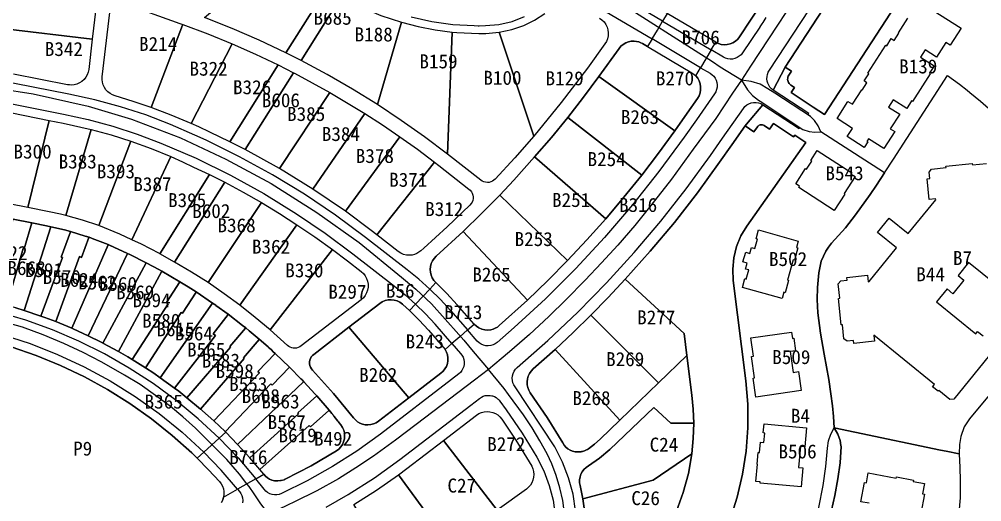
# Model space of a CAD drawing. Header units: metres. Extents: x 446275 to 447851, y 3131842 to 3133549.
# Drawn here: x 447163.6 to 447575.3, y 3132719 to 3132925.3 of the extents above; entities that cross this region are included whole.
import ezdxf

# ---------------------------------------------------------------- set-up
doc = ezdxf.new("R2010")
doc.units = ezdxf.units.M
for name, color, linetype in [('00_계획선-도로', 7, 'Continuous'), ('00_계획선-획지명', 7, 'Continuous'), ('00_계획선-획지선', 7, 'Continuous')]:
    doc.layers.add(name, color=color, linetype=linetype)

msp = doc.modelspace()

# ---------------------------------------------------------------- linework, layer by layer
at = {"layer": '00_계획선-도로'}
for points in [[(447583, 3133077.98), (447520.17, 3132973.47), (447503.09, 3132945.83), (447476.4, 3132905.23), (447472.49, 3132899.27)], [(447472.49, 3132899.27), (447463.5, 3132904.85), (447460.09, 3132907.06), (447449.6, 3132913.85), (447427.2, 3132928.12), (447404.47, 3132941.66), (447401.65, 3132943.35), (447396.5, 3132946.4)], [(447533.74, 3132859.63), (447537.56, 3132865.53), (447560.75, 3132901.31), (447565.79, 3132897.57), (447569.07, 3132894.95), (447570.19, 3132894.05), (447574.75, 3132890.32), (447579.31, 3132886.38)], [(447144.93, 3132897.24), (447151.17, 3132896.28), (447154.69, 3132895.74), (447169.49, 3132893.47), (447193.1, 3132888.23), (447211.68, 3132882.66), (447232.62, 3132874.69), (447251.94, 3132865.52), (447271.31, 3132855.14), (447290.91, 3132842.71), (447308.94, 3132829.83), (447327.12, 3132815.08), (447333.21, 3132809.94), (447339.91, 3132803.72), (447345.75, 3132797.15), (447351.64, 3132790.54), (447353.72, 3132788.06), (447357.73, 3132783.3), (447364.4, 3132775.61)], [(447472.49, 3132899.27), (447468.77, 3132893.7), (447461.53, 3132882.89), (447451.89, 3132869.73), (447442.61, 3132856.94), (447433.71, 3132845.65), (447426.97, 3132837.15), (447419.64, 3132828.71), (447412.7, 3132821.22), (447405.63, 3132813.72), (447397.49, 3132805.45), (447390.11, 3132798.31), (447381.88, 3132790.52), (447373.26, 3132783.1), (447369.79, 3132780.16), (447364.4, 3132775.61)], [(447472.49, 3132899.27), (447475.13, 3132895.19), (447477.33, 3132892.68), (447479.8, 3132890.79), (447480.48, 3132890.34), (447498.84, 3132878.13), (447501.49, 3132877.36), (447503.91, 3132877.03), (447506.54, 3132877.2)], [(447506.54, 3132877.2), (447505.39, 3132879.73), (447503.76, 3132882.09), (447502.13, 3132883.73), (447486.81, 3132893.71), (447483.85, 3132895.64), (447480.5, 3132897.57), (447476.71, 3132898.71), (447472.49, 3132899.27)], [(447533.74, 3132859.63), (447528.87, 3132862.77), (447527.37, 3132863.74), (447506.54, 3132877.2)], [(447533.74, 3132859.63), (447530.33, 3132854.46), (447527.63, 3132850.35), (447521.28, 3132841.66), (447517.02, 3132836.14), (447511.05, 3132829.59), (447509.81, 3132827.87), (447508.58, 3132826.15), (447506.62, 3132821.84), (447505.71, 3132816.87), (447505.08, 3132810.68), (447504.92, 3132805.48), (447505.26, 3132799.82), (447506.41, 3132791.08), (447507.9, 3132782.18), (447509.89, 3132771.3), (447510.83, 3132765.21), (447511.49, 3132760.07), (447511.9, 3132755.5), (447512.19, 3132750.58)], [(447618.95, 3132813.06), (447572.08, 3132756.95), (447570.04, 3132754.48), (447567.86, 3132751.08), (447566.33, 3132746.97), (447565.75, 3132743.56), (447565.6, 3132739.45)], [(447270.37, 3132713.77), (447266.95, 3132718.14), (447264.1, 3132722.38), (447261.89, 3132725.49), (447260.99, 3132726.76), (447257.79, 3132730.82), (447252.39, 3132737.13), (447244.57, 3132744.92), (447238.95, 3132750.53), (447233.62, 3132755.28), (447228.28, 3132759.73), (447221.95, 3132764.45), (447215.28, 3132769.18), (447208.62, 3132773.13), (447203.92, 3132775.82), (447198.65, 3132778.79), (447190.95, 3132782.79), (447182.74, 3132786.64), (447173.77, 3132790.39), (447164.94, 3132793.61), (447155.74, 3132796.24)], [(447364.4, 3132775.61), (447358.39, 3132771.02), (447333.41, 3132752), (447324.55, 3132745.32), (447315.07, 3132738.46), (447307.56, 3132733.57), (447300.2, 3132728.85), (447290.87, 3132723.74), (447281.39, 3132718.95), (447278.41, 3132717.56), (447270.37, 3132713.77)], [(447396.86, 3132714.01), (447396.1, 3132719.57), (447394.79, 3132725.05), (447393.3, 3132730.21), (447391.37, 3132735.22), (447389.43, 3132739.47), (447386.36, 3132745.08), (447382.96, 3132750.59), (447379.31, 3132756.2), (447372.88, 3132764.92), (447371.07, 3132767.39), (447364.4, 3132775.61)], [(447512.19, 3132750.58), (447513.79, 3132747.92), (447514.74, 3132745.28), (447515.1, 3132743.09), (447515.17, 3132742.65), (447514.73, 3132735.61), (447513.76, 3132728.83), (447512.44, 3132721.64), (447511.03, 3132715.45), (447508.17, 3132705.79), (447505.39, 3132697.44), (447502.21, 3132689.5), (447498.56, 3132681), (447494.61, 3132673.44), (447491.23, 3132667.13), (447487.19, 3132660.19), (447482.76, 3132653.36), (447477.27, 3132645.47), (447472.61, 3132640.45), (447466.9, 3132636.15)], [(447466.9, 3132636.15), (447468.3, 3132640.22), (447469.7, 3132644.29), (447471.75, 3132648.55), (447477.99, 3132656.96), (447483.74, 3132665.81), (447489.76, 3132675.99), (447493.86, 3132684.19), (447496.79, 3132690.73), (447499.72, 3132698.26), (447502.96, 3132707.49), (447505.6, 3132716.57), (447507.5, 3132726.03), (447508.58, 3132734.15), (447509.37, 3132741.98), (447509.81, 3132745.02), (447510.79, 3132747.89), (447512.19, 3132750.58)], [(447512.19, 3132750.58), (447521.04, 3132748.73), (447557.69, 3132741.1), (447560.05, 3132740.6), (447565.6, 3132739.45)], [(447565.6, 3132739.45), (447565.97, 3132733.71), (447566.13, 3132728.13), (447566.06, 3132720.77), (447565.59, 3132714.27), (447564.74, 3132707.17), (447563.52, 3132701.12), (447561.94, 3132694.62), (447560.05, 3132688.41), (447557.88, 3132682), (447555.18, 3132675.13), (447552.32, 3132668.97), (447548.51, 3132662.41), (447539.69, 3132648.43), (447536.22, 3132642.99), (447520.77, 3132618.8), (447515.49, 3132611.64), (447512.33, 3132607.36), (447508.95, 3132604.45), (447505.89, 3132602.47), (447502.39, 3132601.07)]]:
    msp.add_lwpolyline(points, dxfattribs=at)
at = {"layer": '00_계획선-획지선'}
for points in [[(447584.3, 3133057.12), (447538.39, 3132979.66), (447523.11, 3132954.44), (447507.39, 3132929.51), (447491.21, 3132904.85), (447486.15, 3132895), (447485.39, 3132895.6), (447485.39, 3132895.6), (447484.74, 3132896.31), (447484.21, 3132897.11), (447483.8, 3132897.99), (447483.55, 3132898.91), (447483.44, 3132899.87), (447483.48, 3132900.83), (447483.68, 3132901.78), (447484.02, 3132902.68), (447484.5, 3132903.51), (447501.56, 3132929.41), (447518.13, 3132955.62), (447534.19, 3132982.15), (447580.1, 3133059.61)], [(447440.74, 3132927.81), (447438.81, 3132924.53), (447403.41, 3132945.47)], [(447467.66, 3132711.46), (447470.73, 3132721.01), (447473.04, 3132730.78), (447474.56, 3132740.69), (447475.3, 3132750.7), (447475.24, 3132760.73), (447474.39, 3132770.73), (447469.03, 3132813.61), (447468.79, 3132818.51), (447469.26, 3132823.39), (447470.45, 3132828.15), (447472.33, 3132832.69), (447474.85, 3132836.9), (447500.09, 3132872.71), (447495.37, 3132875.83), (447494.87, 3132875.06), (447486.18, 3132880.77), (447484.58, 3132878.33), (447482.25, 3132879.86), (447481.93, 3132880.03), (447481.59, 3132880.15), (447481.23, 3132880.2), (447480.87, 3132880.2), (447480.52, 3132880.13), (447480.18, 3132880), (447479.87, 3132879.81), (447479.59, 3132879.58), (447479.36, 3132879.3), (447477.9, 3132877.18), (447474.18, 3132879.75), (447474.7, 3132880.5), (447481.73, 3132888.79), (447497.21, 3132878.63), (447497.47, 3132879.04), (447498.84, 3132878.13), (447501.49, 3132877.36), (447503.91, 3132877.03), (447506.54, 3132877.2), (447505.39, 3132879.73), (447503.76, 3132882.09), (447502.13, 3132883.73), (447501.03, 3132884.45), (447501.39, 3132885), (447486.15, 3132895), (447491.21, 3132904.85), (447493.89, 3132903.07), (447492.8, 3132901.43), (447492.57, 3132901.01), (447492.4, 3132900.56), (447492.31, 3132900.09), (447492.3, 3132899.62), (447492.35, 3132899.15), (447492.49, 3132898.69), (447492.69, 3132898.26), (447492.95, 3132897.86), (447493.28, 3132897.52), (447493.66, 3132897.22), (447495.23, 3132896.19), (447493.78, 3132894), (447493.78, 3132894), (447503.23, 3132887.8), (447508.06, 3132884.61), (447546.35, 3132943.68)], [(447546.35, 3132943.68), (447508.06, 3132884.61), (447503.23, 3132887.8), (447493.78, 3132894), (447495.23, 3132896.19), (447493.66, 3132897.22), (447493.28, 3132897.52), (447492.95, 3132897.86), (447492.69, 3132898.26), (447492.49, 3132898.69), (447492.35, 3132899.15), (447492.3, 3132899.62), (447492.31, 3132900.09), (447492.4, 3132900.56), (447492.57, 3132901.01), (447492.8, 3132901.43), (447493.89, 3132903.07), (447491.21, 3132904.85), (447507.39, 3132929.51)], [(447399.15, 3132937.72), (447434.31, 3132916.92), (447432.37, 3132913.64), (447430.25, 3132914.9), (447429.44, 3132915.31), (447428.58, 3132915.63), (447427.69, 3132915.84), (447426.63, 3132915.95), (447425.4, 3132915.9), (447424.18, 3132915.64), (447423.03, 3132915.19), (447421.96, 3132914.55), (447421.01, 3132913.76), (447420.21, 3132912.82), (447411.56, 3132900.9), (447404.99, 3132892.07), (447398.22, 3132883.39), (447391.23, 3132874.83), (447384.05, 3132866.44), (447375.14, 3132856.54), (447369.12, 3132850.15), (447361.38, 3132842.27), (447353.46, 3132834.56), (447341.96, 3132823.97), (447341.09, 3132823.06), (447340.39, 3132822.01), (447339.86, 3132820.86), (447339.54, 3132819.64), (447339.41, 3132818.39), (447339.5, 3132817.13), (447339.8, 3132815.9), (447340.29, 3132814.74), (447340.97, 3132813.67), (447341.81, 3132812.73), (447339.21, 3132809.96), (447334.5, 3132814.18), (447329.59, 3132818.18), (447311.74, 3132832.04), (447311.74, 3132832.04), (447298.87, 3132841.57), (447285.59, 3132850.52), (447271.92, 3132858.85), (447257.88, 3132866.56), (447243.52, 3132873.63), (447238.76, 3132875.84), (447228.33, 3132880.38), (447217.69, 3132884.41), (447206.87, 3132887.92), (447195.89, 3132890.91), (447184.79, 3132893.37), (447154.2, 3132899.36)], [(447546.44, 3132934.35), (447566.48, 3132921.47), (447561.81, 3132914.19), (447561.81, 3132914.19), (447559.91, 3132915.4), (447555.91, 3132909.18), (447551.19, 3132912.21), (447549.2, 3132909.11), (447554.94, 3132905.42), (447552.94, 3132902.31), (447553.33, 3132902.07), (447545.7, 3132890.2), (447545.32, 3132890.45), (447543.24, 3132887.22), (447537.5, 3132890.91), (447535.51, 3132887.8), (447540.22, 3132884.77), (447536.22, 3132878.55), (447538.14, 3132877.31), (447533.46, 3132870.03), (447526.9, 3132874.25), (447526.18, 3132873.12), (447526.59, 3132872.86), (447525.1, 3132870.55), (447517.83, 3132875.23), (447520.03, 3132878.66), (447513.42, 3132882.91), (447518.1, 3132890.19), (447520.02, 3132888.96), (447524.02, 3132895.18), (447524.23, 3132895.05), (447526.22, 3132898.15), (447524.99, 3132898.95), (447527, 3132902.07), (447526.67, 3132902.29), (447534.33, 3132914.21), (447534.66, 3132913.99), (447536.65, 3132917.09), (447537.88, 3132916.3), (447539.88, 3132919.4), (447539.67, 3132919.54), (447543.69, 3132925.79)], [(447208.42, 3132932.03), (447232.33, 3132923.53), (447233.59, 3132923.08), (447233.48, 3132922.79), (447220.04, 3132887.62), (447212.35, 3132890.21), (447204.59, 3132892.55), (447203.47, 3132892.97), (447202.43, 3132893.55), (447201.49, 3132894.29), (447200.68, 3132895.17), (447200.01, 3132896.16), (447199.51, 3132897.25), (447199.19, 3132898.4), (447199.05, 3132899.58), (447199.09, 3132900.78), (447202.35, 3132928.26)], [(447483.01, 3132926.05), (447481.65, 3132923.98), (447481.25, 3132923.36), (447480.42, 3132922.12), (447480.34, 3132921.99), (447472.99, 3132910.97), (447472.35, 3132910.17), (447471.58, 3132909.5), (447470.72, 3132908.95), (447469.77, 3132908.56), (447468.77, 3132908.34), (447467.75, 3132908.28), (447466.74, 3132908.4), (447465.75, 3132908.68), (447464.83, 3132909.13), (447459.58, 3132912.24), (447461.51, 3132915.52), (447462.67, 3132914.96), (447463.9, 3132914.6), (447465.17, 3132914.46), (447466.45, 3132914.53), (447467.7, 3132914.81), (447468.89, 3132915.3), (447469.97, 3132915.99), (447470.93, 3132916.84), (447471.73, 3132917.84), (447481.17, 3132932.13)], [(447331.22, 3132926.39), (447340.11, 3132924.42), (447349.13, 3132923.16), (447358.22, 3132922.61), (447359.96, 3132922.59), (447360.14, 3132922.59), (447360.31, 3132922.59), (447363.11, 3132922.61), (447368.81, 3132923.13), (447374.39, 3132924.44), (447379.74, 3132926.5)], [(447411.81, 3132925.81), (447412.84, 3132925.07), (447413.74, 3132924.18), (447414.48, 3132923.15), (447415.03, 3132922.01), (447415.39, 3132920.79), (447415.55, 3132919.54), (447415.49, 3132918.27), (447415.22, 3132917.03), (447414.75, 3132915.86), (447414.1, 3132914.77), (447406.62, 3132904.48), (447395.45, 3132889.7), (447383.7, 3132875.36), (447368.91, 3132919.75), (447374.26, 3132920.9), (447374.26, 3132920.9), (447379.43, 3132922.7), (447384.07, 3132924.96), (447388.41, 3132927.74)], [(447156.39, 3132921.42), (447194.86, 3132916.87), (447193.33, 3132903.92), (447193.09, 3132902.73), (447192.67, 3132901.59), (447192.06, 3132900.54), (447191.3, 3132899.59), (447190.4, 3132898.77), (447189.38, 3132898.11), (447188.27, 3132897.62), (447187.09, 3132897.32), (447185.85, 3132897.2), (447185.85, 3132897.2), (447185.16, 3132897.23), (447184.48, 3132897.31), (447184.46, 3132897.31), (447184.44, 3132897.32), (447184.38, 3132897.33), (447184.3, 3132897.34), (447161.17, 3132901.88)], [(447618.95, 3132813.06), (447572.08, 3132756.95), (447570.04, 3132754.48), (447567.86, 3132751.08), (447566.33, 3132746.97), (447565.75, 3132743.56), (447565.6, 3132739.45), (447560.05, 3132740.6), (447557.69, 3132741.1), (447521.04, 3132748.73), (447512.19, 3132750.58), (447512.19, 3132750.58), (447511.9, 3132755.5), (447511.49, 3132760.07), (447510.83, 3132765.21), (447509.89, 3132771.3), (447507.9, 3132782.18), (447506.41, 3132791.08), (447505.26, 3132799.82), (447504.92, 3132805.48), (447505.08, 3132810.68), (447505.71, 3132816.87), (447506.62, 3132821.84), (447508.58, 3132826.15), (447509.81, 3132827.87), (447511.05, 3132829.59), (447517.02, 3132836.14), (447521.28, 3132841.66), (447527.63, 3132850.35), (447530.33, 3132854.46), (447533.74, 3132859.63), (447537.56, 3132865.53), (447560.75, 3132901.31), (447565.79, 3132897.57), (447569.07, 3132894.95), (447570.19, 3132894.05), (447574.75, 3132890.32), (447579.31, 3132886.38)], [(447153.84, 3132890.43), (447182.5, 3132884.81), (447193.14, 3132882.46), (447203.66, 3132879.6), (447214.03, 3132876.24), (447224.23, 3132872.38), (447239.23, 3132865.87), (447253.91, 3132858.67), (447268.23, 3132850.78), (447282.16, 3132842.21), (447294.42, 3132833.9), (447306.32, 3132825.06), (447324.17, 3132811.2), (447328.75, 3132807.46), (447333.16, 3132803.52), (447330.55, 3132800.74), (447327.66, 3132803.37), (447327.48, 3132803.53), (447326.42, 3132804.31), (447325.25, 3132804.89), (447324, 3132805.27), (447322.7, 3132805.42), (447321.39, 3132805.35), (447320.11, 3132805.06), (447318.9, 3132804.55), (447317.8, 3132803.84), (447304.65, 3132793.7), (447289.55, 3132782.06), (447288.99, 3132781.54), (447288.52, 3132780.94), (447288.15, 3132780.27), (447287.91, 3132779.54), (447287.79, 3132778.79), (447287.79, 3132778.02), (447287.93, 3132777.27), (447288.18, 3132776.55), (447288.56, 3132775.88), (447289.04, 3132775.29), (447298.07, 3132765.3), (447306.58, 3132754.86), (447307.37, 3132753.99), (447308.28, 3132753.25), (447309.29, 3132752.66), (447310.38, 3132752.24), (447311.53, 3132751.98), (447312.7, 3132751.9), (447313.93, 3132752.02), (447315.11, 3132752.32), (447316.22, 3132752.81), (447317.24, 3132753.47), (447330.23, 3132763.42), (447343.99, 3132773.97), (447344.92, 3132774.82), (447345.7, 3132775.8), (447346.31, 3132776.9), (447346.73, 3132778.08), (447346.94, 3132779.32), (447346.96, 3132780.57), (447346.76, 3132781.81), (447346.37, 3132783), (447345.79, 3132784.11), (447348.71, 3132786.69), (447352.4, 3132782.49), (447352.99, 3132781.69), (447353.45, 3132780.81), (447353.76, 3132779.87), (447353.9, 3132778.89), (447353.89, 3132777.9), (447353.72, 3132776.92), (447353.39, 3132775.98), (447352.91, 3132775.11), (447352.3, 3132774.33), (447351.57, 3132773.66), (447348.44, 3132771.24), (447318.07, 3132747.97), (447308.04, 3132740.72), (447297.61, 3132734.05), (447286.83, 3132727.97), (447275.72, 3132722.52), (447274.76, 3132722.17), (447273.75, 3132721.99), (447272.73, 3132721.99), (447271.72, 3132722.15), (447270.75, 3132722.48), (447269.85, 3132722.97), (447269.04, 3132723.6), (447268.36, 3132724.35), (447264.8, 3132728.86), (447268.16, 3132730.76), (447268.89, 3132729.96), (447268.89, 3132729.96), (447269.74, 3132729.28), (447270.67, 3132728.72), (447271.68, 3132728.3), (447272.74, 3132728.04), (447273.82, 3132727.93), (447274.17, 3132727.93), (447275.41, 3132728.05), (447275.52, 3132728.07), (447275.56, 3132728.07), (447275.62, 3132728.09), (447275.68, 3132728.1), (447276.86, 3132728.45), (447276.9, 3132728.47), (447276.95, 3132728.49), (447277.03, 3132728.52), (447277.14, 3132728.57), (447277.38, 3132728.68), (447288.48, 3132734.41), (447299.24, 3132740.77), (447300.25, 3132741.54), (447301.12, 3132742.46), (447301.83, 3132743.52), (447302.35, 3132744.68), (447302.67, 3132745.9), (447302.78, 3132747.17), (447302.68, 3132748.43), (447302.38, 3132749.67), (447301.87, 3132750.83), (447301.17, 3132751.89), (447300.46, 3132752.8), (447300.11, 3132753.25), (447299.95, 3132753.45), (447299.93, 3132753.48), (447298.31, 3132755.5), (447298.27, 3132755.55), (447298.2, 3132755.63), (447298.1, 3132755.76), (447297.75, 3132756.19), (447297.68, 3132756.28), (447297.3, 3132756.74), (447296.14, 3132758.15), (447290.86, 3132764.3), (447290.18, 3132765.06), (447285.3, 3132770.37), (447284.61, 3132771.1), (447284.44, 3132771.28), (447284.09, 3132771.64), (447279.41, 3132776.39), (447279.36, 3132776.44), (447279.23, 3132776.58), (447273.09, 3132782.43), (447272.27, 3132783.19), (447271.45, 3132783.93), (447270.69, 3132784.63), (447270.27, 3132785), (447270.13, 3132785.12), (447270.1, 3132785.15), (447270.01, 3132785.24), (447266.29, 3132788.49), (447261.9, 3132792.18), (447260.48, 3132793.34), (447259.1, 3132794.45), (447252.98, 3132799.18), (447247.72, 3132803.01), (447247.7, 3132803.02), (447246.31, 3132804.01), (447239.31, 3132808.73), (447235.84, 3132810.95), (447232.33, 3132813.12), (447224.65, 3132817.59), (447223.54, 3132818.2), (447217.95, 3132821.21), (447210.88, 3132824.75), (447209.85, 3132825.24), (447204.09, 3132827.9), (447203.24, 3132828.27), (447203.14, 3132828.32), (447203.07, 3132828.34), (447201.89, 3132828.85), (447201.61, 3132828.97), (447194.85, 3132831.61), (447194.57, 3132831.71), (447194.5, 3132831.73), (447194.16, 3132831.86), (447193.81, 3132831.98), (447193.8, 3132831.98), (447193.47, 3132832.1), (447193.43, 3132832.11), (447193.23, 3132832.18), (447192.93, 3132832.28), (447192.85, 3132832.31), (447192.84, 3132832.31), (447192.54, 3132832.41), (447192.4, 3132832.46), (447191.85, 3132832.65), (447185.53, 3132834.58), (447182.93, 3132835.28), (447177.07, 3132836.65), (447175.28, 3132837.01), (447168.92, 3132838.26), (447160.97, 3132839.82)], [(447401.6, 3132715.09), (447400.48, 3132722.25), (447398.59, 3132729.26), (447395.98, 3132736.02), (447392.67, 3132742.47), (447375.7, 3132768.11), (447375.16, 3132768.98), (447374.77, 3132769.92), (447374.54, 3132770.91), (447374.48, 3132771.93), (447374.6, 3132772.94), (447374.88, 3132773.92), (447375.32, 3132774.84), (447375.9, 3132775.68), (447376.62, 3132776.4), (447389.78, 3132788.03), (447402.52, 3132800.13), (447414.81, 3132812.68), (447426.64, 3132825.66), (447438, 3132839.05), (447448.88, 3132852.85), (447459.25, 3132867.02), (447464.49, 3132874.45), (447473.38, 3132887.21), (447474.05, 3132888.01), (447474.85, 3132888.68), (447475.75, 3132889.21), (447476.73, 3132889.58), (447477.75, 3132889.77), (447478.8, 3132889.79), (447479.83, 3132889.63), (447480.82, 3132889.29), (447481.73, 3132888.79), (447474.7, 3132880.5), (447474.18, 3132879.75), (447468.47, 3132871.64), (447463.21, 3132864.18), (447453.73, 3132851.18), (447443.84, 3132838.5), (447433.54, 3132826.15), (447422.84, 3132814.14), (447415.57, 3132806.41), (447408.14, 3132798.84), (447400.55, 3132791.43), (447392.8, 3132784.18), (447383.42, 3132775.82), (447382.55, 3132774.93), (447381.83, 3132773.9), (447381.3, 3132772.78), (447380.95, 3132771.58), (447380.81, 3132770.34), (447380.86, 3132769.09), (447381.12, 3132767.87), (447381.58, 3132766.71), (447382.22, 3132765.64), (447389.4, 3132755.08), (447396.08, 3132744.18), (447396.7, 3132743.25), (447397.45, 3132742.42), (447398.32, 3132741.71), (447399.27, 3132741.14), (447400.31, 3132740.71), (447401.39, 3132740.43), (447402.09, 3132740.34), (447402.8, 3132740.32), (447402.93, 3132740.32), (447402.96, 3132740.32), (447403.07, 3132740.33), (447404.03, 3132740.43), (447404.1, 3132740.45), (447404.58, 3132740.55), (447405.42, 3132740.82), (447406.23, 3132741.18), (447406.52, 3132741.34), (447406.65, 3132741.41), (447407.11, 3132741.71), (447409.65, 3132743.66), (447412.04, 3132745.79), (447420.5, 3132753.91), (447437.07, 3132769.83), (447449.24, 3132781.53), (447451.36, 3132764.62), (447451.92, 3132758.65), (447452.11, 3132752.65), (447442.39, 3132752.68), (447435.01, 3132759.4), (447416.26, 3132741.39), (447411.87, 3132737.64), (447407.06, 3132734.44), (447406.05, 3132733.74), (447405.16, 3132732.88), (447404.43, 3132731.89), (447403.87, 3132730.8), (447403.49, 3132729.63), (447403.3, 3132728.41), (447403.31, 3132727.18), (447403.52, 3132725.97), (447404.74, 3132720.23), (447405.51, 3132714.26)], [(447444.82, 3132714.94), (447447.67, 3132722.94), (447449.83, 3132731.16), (447451.29, 3132739.54), (447451.91, 3132746.07), (447452.11, 3132752.63), (447452.11, 3132752.65), (447451.92, 3132758.65), (447451.36, 3132764.62), (447449.24, 3132781.53), (447448.07, 3132790.93), (447422.84, 3132814.14), (447433.54, 3132826.15), (447443.84, 3132838.5), (447453.73, 3132851.18), (447463.21, 3132864.18), (447468.47, 3132871.64), (447474.18, 3132879.75), (447477.9, 3132877.18), (447479.36, 3132879.3), (447479.59, 3132879.58), (447479.87, 3132879.81), (447480.18, 3132880), (447480.52, 3132880.13), (447480.87, 3132880.2), (447481.23, 3132880.2), (447481.59, 3132880.15), (447481.93, 3132880.03), (447482.25, 3132879.86), (447484.58, 3132878.33), (447486.18, 3132880.77), (447494.87, 3132875.06), (447495.37, 3132875.83), (447500.09, 3132872.71), (447474.85, 3132836.9), (447472.33, 3132832.69), (447470.45, 3132828.15), (447469.26, 3132823.39), (447468.79, 3132818.51), (447469.03, 3132813.61), (447474.39, 3132770.73), (447475.24, 3132760.73), (447475.3, 3132750.7), (447474.56, 3132740.69), (447473.04, 3132730.78), (447470.73, 3132721.01), (447467.66, 3132711.46)], [(447580.53, 3132784.02), (447563.4, 3132762.96), (447561.64, 3132762.78), (447556.93, 3132766.61), (447556.65, 3132766.25), (447554.31, 3132768.16), (447555.11, 3132769.15), (447529.18, 3132790.24), (447529.13, 3132790.18), (447529.39, 3132787.63), (447520.54, 3132786.72), (447520.42, 3132787.93), (447517.69, 3132787.65), (447516.39, 3132788.71), (447515.77, 3132794.74), (447515.16, 3132794.68), (447514, 3132805.95), (447514.61, 3132806.01), (447513.98, 3132812.17), (447515.03, 3132813.47), (447517.73, 3132813.74), (447517.61, 3132814.96), (447526.46, 3132815.87), (447526.74, 3132813.11), (447527.17, 3132813.15), (447538.89, 3132827.57), (447530.76, 3132834.19), (447535.76, 3132840.33), (447543.89, 3132833.72), (447555.62, 3132848.14), (447555.58, 3132848.56), (447552.82, 3132848.28), (447551.91, 3132857.13), (447553.12, 3132857.25), (447552.85, 3132859.95), (447553.9, 3132861.25), (447560.06, 3132861.88), (447559.99, 3132862.49), (447571.27, 3132863.65), (447571.33, 3132863.04), (447577.36, 3132863.66)], [(447586.47, 3132807.76), (447569.73, 3132821.37), (447565.21, 3132815.81), (447567.72, 3132813.78), (447563.01, 3132807.99), (447560.5, 3132810.02), (447556.02, 3132804.52), (447572.76, 3132790.9), (447573.55, 3132791.87), (447575.91, 3132789.95)], [(447162.07, 3132801.96), (447165.7, 3132800.84), (447172.9, 3132798.41), (447174.49, 3132797.83), (447179.18, 3132796.06), (447186.11, 3132793.2), (447186.69, 3132792.94), (447193.09, 3132790.02), (447198.57, 3132787.32), (447199.22, 3132786.98), (447199.42, 3132786.88), (447206.12, 3132783.26), (447210.08, 3132780.98), (447211.89, 3132779.9), (447217.58, 3132776.34), (447221.18, 3132773.96), (447223.95, 3132772.05), (447230.05, 3132767.62), (447231.83, 3132766.27), (447235.35, 3132763.5), (447241.16, 3132758.66), (447241.42, 3132758.44), (447242, 3132757.94), (447246.82, 3132753.61), (447251.63, 3132749.01), (447251.65, 3132749), (447251.67, 3132748.98), (447251.91, 3132748.74), (447251.9, 3132748.73), (447249.08, 3132746.18), (447240.13, 3132754.5), (447230.72, 3132762.3), (447220.88, 3132769.53), (447210.63, 3132776.19), (447200.02, 3132782.25), (447189.08, 3132787.68), (447177.84, 3132792.48), (447166.35, 3132796.62), (447154.63, 3132800.09)], [(447156.22, 3132790.49), (447168.23, 3132786.64), (447179.98, 3132782.06), (447191.42, 3132776.76), (447202.5, 3132770.75), (447213.2, 3132764.07), (447223.46, 3132756.74), (447233.24, 3132748.79), (447242.51, 3132740.25), (447239.68, 3132737.69), (447237.41, 3132739.88), (447228.99, 3132747.41), (447220.17, 3132754.46), (447210.95, 3132760.99), (447201.38, 3132767), (447191.49, 3132772.45), (447181.3, 3132777.33), (447170.85, 3132781.63), (447160.17, 3132785.32)], [(447160.17, 3132785.32), (447170.85, 3132781.63), (447181.3, 3132777.33), (447191.49, 3132772.45), (447201.38, 3132767), (447210.95, 3132760.99), (447220.17, 3132754.46), (447228.99, 3132747.41), (447237.41, 3132739.88), (447239.68, 3132737.69), (447244.56, 3132732.74), (447249.25, 3132727.63), (447249.97, 3132726.7), (447250.53, 3132725.66), (447250.92, 3132724.55), (447251.13, 3132723.39), (447251.17, 3132722.21), (447251.02, 3132721.04), (447250.67, 3132719.85), (447250.14, 3132718.74)], [(447294.92, 3132716.75), (447304.36, 3132722.1), (447315.6, 3132729.28), (447326.41, 3132737.08), (447356.78, 3132760.36), (447360.52, 3132763.25), (447361.27, 3132763.75), (447362.07, 3132764.13), (447362.93, 3132764.4), (447363.81, 3132764.53), (447364.71, 3132764.53), (447365.01, 3132764.5), (447365.77, 3132764.36), (447366.07, 3132764.28), (447366.84, 3132763.98), (447367.56, 3132763.59), (447368.22, 3132763.1), (447368.45, 3132762.89), (447368.83, 3132762.5), (447369.17, 3132762.08), (447371.89, 3132758.35), (447378.7, 3132748.34), (447385.04, 3132738.03), (447388.02, 3132732.18), (447390.35, 3132726.04), (447391.98, 3132719.67), (447392.91, 3132713.17)], [(447505.6, 3132716.57), (447507.5, 3132726.03), (447508.58, 3132734.15), (447509.37, 3132741.98), (447509.81, 3132745.02), (447510.79, 3132747.89), (447512.19, 3132750.58), (447512.19, 3132750.58), (447513.79, 3132747.92), (447514.74, 3132745.28), (447515.1, 3132743.09), (447515.17, 3132742.65), (447514.73, 3132735.61), (447513.76, 3132728.83), (447512.44, 3132721.64), (447511.03, 3132715.45)], [(447511.03, 3132715.45), (447512.44, 3132721.64), (447513.76, 3132728.83), (447514.73, 3132735.61), (447515.17, 3132742.65), (447515.1, 3132743.09), (447514.74, 3132745.28), (447513.79, 3132747.92), (447512.19, 3132750.58), (447521.04, 3132748.73), (447557.69, 3132741.1), (447560.05, 3132740.6), (447565.6, 3132739.45), (447565.97, 3132733.71), (447566.13, 3132728.13), (447566.06, 3132720.77), (447565.59, 3132714.27)], [(447527.12, 3132718.37), (447523.56, 3132719.05), (447525.14, 3132727.28), (447525.98, 3132727.12), (447526.8, 3132731.4), (447538.77, 3132729.1), (447538.89, 3132729.73), (447538.89, 3132729.73), (447546.16, 3132728.33), (447546.04, 3132727.71), (447550.83, 3132726.79), (447550, 3132722.48), (447550.81, 3132722.32), (447549.22, 3132714.06)], [(447250.14, 3132718.74), (447250.67, 3132719.85), (447251.02, 3132721.04), (447257, 3132724.43), (447257.82, 3132723.44), (447258.4, 3132722.59), (447258.82, 3132721.65), (447259.09, 3132720.66), (447259.18, 3132719.63), (447259.1, 3132718.6)]]:
    msp.add_lwpolyline(points, dxfattribs=at)
for points in [[(447266.22, 3132916.4), (447254.63, 3132921.45), (447242.89, 3132926.14), (447276.27, 3132954.2), (447282.2, 3132948.66), (447288.5, 3132943.53), (447295.14, 3132938.83), (447277.64, 3132910.98), (447266.22, 3132916.4)], [(447440.74, 3132927.81), (447439.73, 3132928.52), (447438.85, 3132929.39), (447438.12, 3132930.39), (447437.56, 3132931.5), (447437.19, 3132932.69), (447437.02, 3132933.91), (447437.05, 3132935.15), (447437.28, 3132936.37), (447437.7, 3132937.54), (447438.31, 3132938.62), (447448.2, 3132953.66), (447481.17, 3132932.13), (447471.73, 3132917.84), (447470.93, 3132916.84), (447469.97, 3132915.99), (447468.89, 3132915.3), (447467.7, 3132914.81), (447466.45, 3132914.53), (447465.17, 3132914.46), (447463.9, 3132914.6), (447462.67, 3132914.96), (447461.51, 3132915.52), (447440.74, 3132927.81)], [(447194.86, 3132916.87), (447156.39, 3132921.42), (447158.92, 3132942.76), (447197.39, 3132938.2), (447194.86, 3132916.87)], [(447277.64, 3132910.98), (447295.14, 3132938.83), (447301.37, 3132935.01), (447284.2, 3132907.67), (447277.64, 3132910.98)], [(447306.16, 3132895.44), (447295.28, 3132901.73), (447284.2, 3132907.67), (447301.37, 3132935.01), (447309.67, 3132930.68), (447318.29, 3132927.01), (447327.17, 3132924.03), (447316.85, 3132888.82), (447306.16, 3132895.44)], [(447457.33, 3132908.44), (447455.08, 3132904.63), (447434.31, 3132916.92), (447436.56, 3132920.73), (447438.81, 3132924.53), (447459.58, 3132912.24), (447457.33, 3132908.44)], [(447228.63, 3132884.36), (447220.04, 3132887.62), (447233.48, 3132922.79), (447233.59, 3132923.08), (447244.2, 3132919.1), (447254.69, 3132914.81), (447237.08, 3132880.78), (447228.63, 3132884.36)], [(447334.27, 3132922.19), (447341.47, 3132920.79), (447348.75, 3132919.83), (447346.77, 3132867.64), (447337.01, 3132875), (447327.03, 3132882.07), (447316.85, 3132888.82), (447327.17, 3132924.03), (447334.27, 3132922.19)], [(447375.57, 3132866.06), (447367.2, 3132856.97), (447366.64, 3132856.47), (447366.01, 3132856.07), (447365.32, 3132855.78), (447364.59, 3132855.6), (447363.85, 3132855.54), (447363.1, 3132855.61), (447362.38, 3132855.79), (447361.69, 3132856.1), (447361.07, 3132856.51), (447346.77, 3132867.64), (447348.75, 3132919.83), (447350.79, 3132919.64), (447360.13, 3132919.24), (447363.18, 3132919.26), (447368.91, 3132919.75), (447383.7, 3132875.36), (447375.57, 3132866.06)], [(447453.81, 3132900.1), (447454.44, 3132898.95), (447454.87, 3132897.72), (447455.08, 3132896.43), (447455.07, 3132895.13), (447454.83, 3132893.85), (447454.39, 3132892.62), (447453.73, 3132891.49), (447449.29, 3132885.16), (447444.03, 3132877.69), (447411.56, 3132900.9), (447420.21, 3132912.82), (447421.01, 3132913.76), (447421.96, 3132914.55), (447423.03, 3132915.19), (447424.18, 3132915.64), (447425.4, 3132915.9), (447426.63, 3132915.95), (447427.69, 3132915.84), (447428.58, 3132915.63), (447429.44, 3132915.31), (447430.25, 3132914.9), (447432.37, 3132913.64), (447451.36, 3132902.41), (447452.22, 3132901.81), (447452.99, 3132901.11), (447453.81, 3132900.1)], [(447237.08, 3132880.78), (447254.69, 3132914.81), (447264.6, 3132910.44), (447274.38, 3132905.79), (447253.75, 3132872.94), (447245.12, 3132877.08), (447240.36, 3132879.29), (447237.08, 3132880.78)], [(447280.94, 3132902.49), (447260.29, 3132869.6), (447253.75, 3132872.94), (447274.38, 3132905.79), (447280.94, 3132902.49)], [(447359.16, 3132794.13), (447360.25, 3132793.4), (447361.44, 3132792.86), (447362.71, 3132792.54), (447364.02, 3132792.45), (447365.26, 3132792.56), (447366.26, 3132792.81), (447367.22, 3132793.19), (447368.12, 3132793.7), (447368.95, 3132794.33), (447380.96, 3132805.2), (447389.67, 3132813.57), (447398.17, 3132822.16), (447406.44, 3132830.97), (447414.48, 3132839.98), (447422.29, 3132849.2), (447429.86, 3132858.62), (447437.07, 3132868.07), (447444.03, 3132877.69), (447449.29, 3132885.16), (447453.73, 3132891.49), (447454.39, 3132892.62), (447454.83, 3132893.85), (447455.07, 3132895.13), (447455.08, 3132896.43), (447454.87, 3132897.72), (447454.44, 3132898.95), (447453.81, 3132900.1), (447452.99, 3132901.11), (447455.08, 3132904.63), (447459.16, 3132902.22), (447459.98, 3132901.64), (447460.69, 3132900.94), (447461.27, 3132900.13), (447461.72, 3132899.23), (447462.01, 3132898.28), (447462.14, 3132897.29), (447462.11, 3132896.29), (447461.92, 3132895.31), (447461.57, 3132894.37), (447461.07, 3132893.51), (447453.28, 3132882.35), (447448.02, 3132874.89), (447437.24, 3132860.19), (447425.9, 3132845.92), (447414.02, 3132832.09), (447401.63, 3132818.73), (447388.73, 3132805.85), (447375.35, 3132793.48), (447368.08, 3132787.14), (447367.22, 3132786.52), (447366.28, 3132786.07), (447365.26, 3132785.78), (447364.22, 3132785.68), (447363.17, 3132785.75), (447362.14, 3132786.01), (447361.18, 3132786.43), (447360.31, 3132787.02), (447359.55, 3132787.75), (447355.35, 3132792.52), (447358.21, 3132795.03), (447359.16, 3132794.13)], [(447260.29, 3132869.6), (447280.94, 3132902.49), (447281.27, 3132902.32), (447281.32, 3132902.3), (447296.43, 3132894.08), (447274.97, 3132861.48), (447260.29, 3132869.6)], [(447398.22, 3132883.39), (447404.99, 3132892.07), (447411.56, 3132900.9), (447444.03, 3132877.69), (447437.07, 3132868.07), (447429.86, 3132858.62), (447398.22, 3132883.39)], [(447274.97, 3132861.48), (447296.43, 3132894.08), (447311.39, 3132885.07), (447289.24, 3132852.69), (447274.97, 3132861.48)], [(447151.33, 3132878.69), (447151.58, 3132879.92), (447152.03, 3132881.09), (447152.66, 3132882.17), (447153.46, 3132883.13), (447154.41, 3132883.95), (447155.48, 3132884.6), (447156.64, 3132885.07), (447157.87, 3132885.34), (447159.12, 3132885.41), (447160.36, 3132885.27), (447176.46, 3132882.11), (447167.33, 3132844.78), (447151.93, 3132847.8), (447151.2, 3132848.01), (447150.51, 3132848.33), (447149.89, 3132848.77), (447149.35, 3132849.3), (447148.9, 3132849.91), (447148.56, 3132850.59), (447148.34, 3132851.31), (447148.24, 3132852.06), (447148.27, 3132852.82), (447151.33, 3132878.69)], [(447289.24, 3132852.69), (447311.39, 3132885.07), (447318.94, 3132880.18), (447326.38, 3132875.11), (447303.1, 3132843.24), (447289.24, 3132852.69)], [(447384.05, 3132866.44), (447391.23, 3132874.83), (447398.22, 3132883.39), (447429.86, 3132858.62), (447422.29, 3132849.2), (447414.48, 3132839.98), (447384.05, 3132866.44)], [(447181.19, 3132841.98), (447176.45, 3132842.99), (447167.33, 3132844.78), (447176.46, 3132882.11), (447182.35, 3132880.96), (447194.37, 3132878.26), (447183.55, 3132841.41), (447181.19, 3132841.98)], [(447190.65, 3132839.43), (447183.55, 3132841.41), (447194.37, 3132878.26), (447202.94, 3132875.9), (447211.4, 3132873.2), (447197.63, 3132837.08), (447190.65, 3132839.43)], [(447314.07, 3132835.05), (447303.1, 3132843.24), (447326.38, 3132875.11), (447333.89, 3132869.73), (447341.28, 3132864.18), (447316.54, 3132833.13), (447314.07, 3132835.05)], [(447206.57, 3132833.46), (447197.63, 3132837.08), (447211.4, 3132873.2), (447219.98, 3132870.08), (447228.43, 3132866.62), (447211.77, 3132831.07), (447206.57, 3132833.46)], [(447223.58, 3132825.12), (447215.84, 3132829.11), (447211.77, 3132831.07), (447228.43, 3132866.62), (447233.43, 3132864.37), (447238.19, 3132862.16), (447244.95, 3132858.93), (447223.68, 3132825.07), (447223.58, 3132825.12)], [(447519.47, 3132859.1), (447521.11, 3132858.04), (447516.41, 3132850.78), (447516.72, 3132850.58), (447512.21, 3132843.62), (447497.07, 3132853.43), (447497.42, 3132853.96), (447495.81, 3132855.01), (447499.99, 3132861.48), (447500.38, 3132861.23), (447502.6, 3132864.66), (447502.19, 3132864.92), (447504.99, 3132869.24), (447519.82, 3132859.64), (447519.47, 3132859.1)], [(447335.43, 3132826.33), (447334.6, 3132825.69), (447333.69, 3132825.17), (447332.72, 3132824.78), (447331.71, 3132824.53), (447330.47, 3132824.41), (447329.2, 3132824.51), (447327.96, 3132824.81), (447326.78, 3132825.32), (447325.71, 3132826.01), (447316.54, 3132833.13), (447341.28, 3132864.18), (447343.02, 3132862.83), (447355.97, 3132852.75), (447356.54, 3132852.22), (447357.02, 3132851.61), (447357.38, 3132850.92), (447357.62, 3132850.18), (447357.73, 3132849.42), (447357.71, 3132848.64), (447357.56, 3132847.88), (447357.28, 3132847.15), (447356.89, 3132846.49), (447356.38, 3132845.9), (447346.65, 3132836.51), (447336.65, 3132827.4), (447335.43, 3132826.33)], [(447414.48, 3132839.98), (447406.44, 3132830.97), (447398.17, 3132822.16), (447369.12, 3132850.15), (447375.14, 3132856.54), (447384.05, 3132866.44), (447414.48, 3132839.98)], [(447223.68, 3132825.07), (447244.95, 3132858.93), (447251.51, 3132855.62), (447230.08, 3132821.52), (447223.68, 3132825.07)], [(447251.51, 3132855.62), (447259.43, 3132851.38), (447267.25, 3132846.94), (447244.35, 3132812.71), (447237.29, 3132817.23), (447230.08, 3132821.52), (447251.51, 3132855.62)], [(447353.46, 3132834.56), (447361.38, 3132842.27), (447369.12, 3132850.15), (447398.17, 3132822.16), (447389.67, 3132813.57), (447380.96, 3132805.2), (447353.46, 3132834.56)], [(447251.25, 3132807.98), (447244.35, 3132812.71), (447267.25, 3132846.94), (447274.89, 3132842.32), (447282.41, 3132837.5), (447258, 3132803.03), (447251.25, 3132807.98)], [(447160.97, 3132839.82), (447168.92, 3132838.26), (447165.74, 3132827.16), (447165.3, 3132827.29), (447158.34, 3132803.03), (447151.86, 3132804.73), (447159.44, 3132831.18), (447158.57, 3132831.44), (447160.97, 3132839.82)], [(447165.7, 3132800.84), (447162.07, 3132801.96), (447162.03, 3132801.97), (447158.34, 3132803.03), (447165.3, 3132827.29), (447165.74, 3132827.16), (447168.92, 3132838.26), (447175.28, 3132837.01), (447177.07, 3132836.65), (447177.06, 3132836.61), (447165.7, 3132800.84)], [(447172.9, 3132798.41), (447165.7, 3132800.84), (447177.06, 3132836.61), (447177.07, 3132836.65), (447182.93, 3132835.28), (447185.53, 3132834.58), (447185.5, 3132834.51), (447181.51, 3132823.66), (447182.12, 3132823.44), (447172.9, 3132798.41)], [(447181.51, 3132823.66), (447185.5, 3132834.51), (447185.53, 3132834.58), (447191.85, 3132832.65), (447192.4, 3132832.46), (447192.54, 3132832.41), (447192.84, 3132832.31), (447192.85, 3132832.31), (447192.93, 3132832.28), (447193.23, 3132832.18), (447193.43, 3132832.11), (447193.43, 3132832.09), (447190.27, 3132823.52), (447189.41, 3132823.83), (447179.18, 3132796.06), (447174.49, 3132797.83), (447172.9, 3132798.41), (447182.12, 3132823.44), (447181.51, 3132823.66)], [(447264.57, 3132797.87), (447258, 3132803.03), (447282.41, 3132837.5), (447290.04, 3132832.33), (447297.53, 3132826.95), (447270.98, 3132792.5), (447264.57, 3132797.87)], [(447380.96, 3132805.2), (447368.95, 3132794.33), (447368.12, 3132793.7), (447367.22, 3132793.19), (447366.26, 3132792.81), (447365.26, 3132792.56), (447364.02, 3132792.45), (447362.71, 3132792.54), (447361.44, 3132792.86), (447360.25, 3132793.4), (447359.16, 3132794.13), (447358.21, 3132795.03), (447350.99, 3132803.25), (447346.51, 3132808.1), (447341.81, 3132812.73), (447340.97, 3132813.67), (447340.29, 3132814.74), (447339.8, 3132815.9), (447339.5, 3132817.13), (447339.41, 3132818.39), (447339.54, 3132819.64), (447339.86, 3132820.86), (447340.39, 3132822.01), (447341.09, 3132823.06), (447341.96, 3132823.97), (447353.46, 3132834.56), (447380.96, 3132805.2)], [(447496.07, 3132827.72), (447496.63, 3132827.57), (447495.16, 3132822.31), (447494.69, 3132822.45), (447492.26, 3132813.76), (447492.7, 3132813.64), (447491.24, 3132808.41), (447490.66, 3132808.58), (447489.91, 3132805.91), (447472.95, 3132810.64), (447474.01, 3132814.43), (447474.59, 3132814.27), (447475.68, 3132818.17), (447474.31, 3132818.55), (447475.01, 3132821.08), (447473.19, 3132821.59), (447474.35, 3132825.75), (447476.17, 3132825.24), (447476.87, 3132827.74), (447478.28, 3132827.35), (447479.38, 3132831.28), (447478.79, 3132831.44), (447479.85, 3132835.23), (447496.84, 3132830.48), (447496.07, 3132827.72)], [(447179.18, 3132796.06), (447189.41, 3132823.83), (447190.27, 3132823.52), (447193.43, 3132832.09), (447193.43, 3132832.11), (447193.47, 3132832.1), (447193.8, 3132831.98), (447193.81, 3132831.98), (447194.16, 3132831.86), (447194.5, 3132831.73), (447194.57, 3132831.71), (447194.85, 3132831.61), (447201.61, 3132828.97), (447201.59, 3132828.94), (447186.11, 3132793.2), (447179.18, 3132796.06)], [(447209.85, 3132825.24), (447209.85, 3132825.23), (447193.09, 3132790.02), (447186.69, 3132792.94), (447186.11, 3132793.2), (447201.59, 3132828.94), (447201.61, 3132828.97), (447201.89, 3132828.85), (447203.07, 3132828.34), (447203.14, 3132828.32), (447203.24, 3132828.27), (447204.09, 3132827.9), (447209.85, 3132825.24)], [(447297.53, 3132826.95), (447303.98, 3132822.05), (447309.89, 3132817.47), (447310.82, 3132816.61), (447311.59, 3132815.62), (447312.2, 3132814.51), (447312.6, 3132813.31), (447312.81, 3132812.07), (447312.81, 3132810.81), (447312.6, 3132809.56), (447312.18, 3132808.37), (447311.58, 3132807.26), (447310.8, 3132806.27), (447309.87, 3132805.42), (447284.21, 3132785.63), (447283.59, 3132785.23), (447282.92, 3132784.94), (447282.21, 3132784.75), (447281.55, 3132784.69), (447280.84, 3132784.72), (447280.14, 3132784.87), (447279.48, 3132785.12), (447278.86, 3132785.47), (447278.3, 3132785.91), (447270.98, 3132792.5), (447297.53, 3132826.95)], [(447199.22, 3132786.98), (447198.57, 3132787.32), (447193.09, 3132790.02), (447209.85, 3132825.23), (447209.85, 3132825.24), (447210.88, 3132824.75), (447217.95, 3132821.21), (447199.42, 3132786.88), (447199.22, 3132786.98)], [(447199.42, 3132786.88), (447217.95, 3132821.21), (447223.54, 3132818.2), (447224.65, 3132817.59), (447206.12, 3132783.26), (447199.42, 3132786.88)], [(447224.65, 3132817.59), (447232.33, 3132813.12), (447232.28, 3132813.05), (447226.53, 3132804.16), (447227.3, 3132803.67), (447211.89, 3132779.9), (447210.08, 3132780.98), (447206.12, 3132783.26), (447224.65, 3132817.59)], [(447217.58, 3132776.34), (447211.89, 3132779.9), (447227.3, 3132803.67), (447226.53, 3132804.16), (447232.28, 3132813.05), (447232.33, 3132813.12), (447235.84, 3132810.95), (447239.31, 3132808.73), (447239.26, 3132808.66), (447233.44, 3132799.68), (447232.92, 3132800.02), (447217.58, 3132776.34)], [(447408.14, 3132798.84), (447415.57, 3132806.41), (447422.84, 3132814.14), (447448.07, 3132790.93), (447449.24, 3132781.53), (447437.07, 3132769.83), (447408.14, 3132798.84)], [(447343.78, 3132805.46), (447348.13, 3132800.74), (447355.35, 3132792.52), (447352.03, 3132789.6), (447348.71, 3132786.69), (447341.49, 3132794.91), (447337.42, 3132799.31), (447333.16, 3132803.52), (447336.18, 3132806.74), (447339.21, 3132809.96), (447343.78, 3132805.46)], [(447246.28, 3132803.97), (447223.95, 3132772.05), (447221.18, 3132773.96), (447217.58, 3132776.34), (447232.92, 3132800.02), (447233.44, 3132799.68), (447239.26, 3132808.66), (447239.31, 3132808.73), (447246.31, 3132804.01), (447246.28, 3132803.97)], [(447317.8, 3132803.84), (447318.9, 3132804.55), (447320.11, 3132805.06), (447321.39, 3132805.35), (447322.7, 3132805.42), (447324, 3132805.27), (447325.25, 3132804.89), (447326.42, 3132804.31), (447327.48, 3132803.53), (447327.66, 3132803.37), (447330.55, 3132800.74), (447334.69, 3132796.66), (447338.63, 3132792.39), (447345.08, 3132785.05), (447345.79, 3132784.11), (447346.37, 3132783), (447346.76, 3132781.81), (447346.96, 3132780.57), (447346.94, 3132779.32), (447346.73, 3132778.08), (447346.31, 3132776.9), (447345.7, 3132775.8), (447344.92, 3132774.82), (447343.99, 3132773.97), (447330.23, 3132763.42), (447304.65, 3132793.7), (447317.8, 3132803.84)], [(447230.05, 3132767.62), (447223.95, 3132772.05), (447246.28, 3132803.97), (447246.31, 3132804.01), (447247.7, 3132803.02), (447247.72, 3132803.01), (447252.98, 3132799.18), (447252.92, 3132799.1), (447246.55, 3132790.9), (447247.55, 3132790.12), (447230.05, 3132767.62)], [(447260.45, 3132793.3), (447253.69, 3132785.47), (447254.03, 3132785.17), (447235.35, 3132763.5), (447231.83, 3132766.27), (447230.05, 3132767.62), (447247.55, 3132790.12), (447246.55, 3132790.9), (447252.92, 3132799.1), (447252.98, 3132799.18), (447259.1, 3132794.45), (447260.48, 3132793.34), (447260.45, 3132793.3)], [(447392.8, 3132784.18), (447400.55, 3132791.43), (447408.14, 3132798.84), (447437.07, 3132769.83), (447420.5, 3132753.91), (447392.8, 3132784.18)], [(447241.16, 3132758.66), (447235.35, 3132763.5), (447254.03, 3132785.17), (447253.69, 3132785.47), (447260.45, 3132793.3), (447260.48, 3132793.34), (447261.9, 3132792.18), (447266.29, 3132788.49), (447266.23, 3132788.42), (447259.51, 3132780.63), (447259.85, 3132780.33), (447241.16, 3132758.66)], [(447316.22, 3132752.81), (447315.11, 3132752.32), (447313.93, 3132752.02), (447312.7, 3132751.9), (447311.53, 3132751.98), (447310.38, 3132752.24), (447309.29, 3132752.66), (447308.28, 3132753.25), (447307.37, 3132753.99), (447306.58, 3132754.86), (447298.07, 3132765.3), (447289.04, 3132775.29), (447288.56, 3132775.88), (447288.18, 3132776.55), (447287.93, 3132777.27), (447287.79, 3132778.02), (447287.79, 3132778.79), (447287.91, 3132779.54), (447288.15, 3132780.27), (447288.52, 3132780.94), (447288.99, 3132781.54), (447289.55, 3132782.06), (447304.65, 3132793.7), (447330.23, 3132763.42), (447317.24, 3132753.47), (447316.22, 3132752.81)], [(447273.09, 3132782.43), (447273.04, 3132782.37), (447265.72, 3132774.72), (447266.39, 3132774.09), (447246.82, 3132753.61), (447242, 3132757.94), (447241.42, 3132758.44), (447241.16, 3132758.66), (447259.85, 3132780.33), (447259.51, 3132780.63), (447266.23, 3132788.42), (447266.29, 3132788.49), (447270.01, 3132785.24), (447270.1, 3132785.15), (447270.13, 3132785.12), (447270.27, 3132785), (447270.69, 3132784.63), (447271.45, 3132783.93), (447272.27, 3132783.19), (447273.09, 3132782.43)], [(447494.95, 3132788.98), (447495.71, 3132783.58), (447493.39, 3132783.25), (447494.65, 3132774.35), (447496.97, 3132774.68), (447498.12, 3132766.53), (447478.66, 3132763.78), (447477.52, 3132771.9), (447478.12, 3132771.98), (447476.83, 3132781.12), (447477.64, 3132781.24), (447476.53, 3132789.11), (447493.93, 3132791.58), (447494.31, 3132788.89), (447494.95, 3132788.98)], [(447406.65, 3132741.41), (447406.52, 3132741.34), (447406.23, 3132741.18), (447405.42, 3132740.82), (447404.58, 3132740.55), (447404.1, 3132740.45), (447404.03, 3132740.43), (447403.07, 3132740.33), (447402.96, 3132740.32), (447402.93, 3132740.32), (447402.8, 3132740.32), (447402.09, 3132740.34), (447401.39, 3132740.43), (447400.31, 3132740.71), (447399.27, 3132741.14), (447398.32, 3132741.71), (447397.45, 3132742.42), (447396.7, 3132743.25), (447396.08, 3132744.18), (447389.4, 3132755.08), (447382.22, 3132765.64), (447381.58, 3132766.71), (447381.12, 3132767.87), (447380.86, 3132769.09), (447380.81, 3132770.34), (447380.95, 3132771.58), (447381.3, 3132772.78), (447381.83, 3132773.9), (447382.55, 3132774.93), (447383.42, 3132775.82), (447392.8, 3132784.18), (447420.5, 3132753.91), (447412.04, 3132745.79), (447409.65, 3132743.66), (447407.11, 3132741.71), (447406.65, 3132741.41)], [(447273.04, 3132782.37), (447273.09, 3132782.43), (447279.23, 3132776.58), (447279.2, 3132776.55), (447271.86, 3132768.86), (447271.23, 3132769.46), (447251.67, 3132748.98), (447251.65, 3132749), (447251.63, 3132749.01), (447246.82, 3132753.61), (447266.39, 3132774.09), (447265.72, 3132774.72), (447273.04, 3132782.37)], [(447251.91, 3132748.74), (447251.67, 3132748.98), (447271.23, 3132769.46), (447271.86, 3132768.86), (447279.2, 3132776.55), (447279.23, 3132776.58), (447279.36, 3132776.44), (447279.41, 3132776.39), (447284.09, 3132771.64), (447284.44, 3132771.28), (447284.61, 3132771.1), (447285.3, 3132770.37), (447285.23, 3132770.3), (447256.97, 3132743.56), (447251.91, 3132748.74)], [(447285.23, 3132770.3), (447285.3, 3132770.37), (447290.18, 3132765.06), (447290.86, 3132764.3), (447290.84, 3132764.28), (447282.79, 3132757.04), (447283.11, 3132756.68), (447262.18, 3132737.86), (447260.71, 3132739.51), (447256.97, 3132743.56), (447285.23, 3132770.3)], [(447287.59, 3132751.7), (447266.53, 3132732.76), (447262.18, 3132737.86), (447283.11, 3132756.68), (447282.79, 3132757.04), (447290.84, 3132764.28), (447290.86, 3132764.3), (447296.14, 3132758.15), (447296.07, 3132758.09), (447288.2, 3132751.02), (447287.59, 3132751.7)], [(447298.2, 3132755.63), (447298.27, 3132755.55), (447298.31, 3132755.5), (447299.93, 3132753.48), (447299.95, 3132753.45), (447300.11, 3132753.25), (447300.46, 3132752.8), (447301.17, 3132751.89), (447301.87, 3132750.83), (447302.38, 3132749.67), (447302.68, 3132748.43), (447302.78, 3132747.17), (447302.67, 3132745.9), (447302.35, 3132744.68), (447301.83, 3132743.52), (447301.12, 3132742.46), (447300.25, 3132741.54), (447299.24, 3132740.77), (447288.48, 3132734.41), (447277.38, 3132728.68), (447277.14, 3132728.57), (447277.03, 3132728.52), (447276.95, 3132728.49), (447276.9, 3132728.47), (447276.86, 3132728.45), (447275.68, 3132728.1), (447275.62, 3132728.09), (447275.56, 3132728.07), (447275.52, 3132728.07), (447275.41, 3132728.05), (447274.17, 3132727.93), (447273.82, 3132727.93), (447272.74, 3132728.04), (447271.68, 3132728.3), (447270.67, 3132728.72), (447269.74, 3132729.28), (447268.89, 3132729.96), (447268.16, 3132730.76), (447266.53, 3132732.76), (447287.59, 3132751.7), (447288.2, 3132751.02), (447296.07, 3132758.09), (447296.14, 3132758.15), (447297.3, 3132756.74), (447297.68, 3132756.28), (447297.75, 3132756.19), (447298.1, 3132755.76), (447298.2, 3132755.63)], [(447359.17, 3132756.05), (447360.2, 3132756.71), (447361.32, 3132757.2), (447362.51, 3132757.51), (447363.73, 3132757.62), (447364.96, 3132757.53), (447366.15, 3132757.25), (447367.29, 3132756.78), (447368.33, 3132756.13), (447369.25, 3132755.32), (447370.04, 3132754.38), (447376.08, 3132745.37), (447381.74, 3132736.11), (447382.8, 3132734.21), (447383.28, 3132733.1), (447383.58, 3132731.92), (447383.69, 3132730.71), (447383.61, 3132729.5), (447383.33, 3132728.32), (447382.87, 3132727.19), (447382.24, 3132726.16), (447381.45, 3132725.24), (447380.52, 3132724.45), (447367.98, 3132715.43), (447345.11, 3132745.27), (447359.17, 3132756.05)], [(447411.87, 3132737.64), (447416.26, 3132741.39), (447435.01, 3132759.4), (447442.39, 3132752.68), (447452.11, 3132752.65), (447452.11, 3132752.63), (447451.91, 3132746.07), (447451.29, 3132739.54), (447434.79, 3132728.2), (447404.74, 3132720.23), (447403.52, 3132725.97), (447403.31, 3132727.18), (447403.3, 3132728.41), (447403.49, 3132729.63), (447403.87, 3132730.8), (447404.43, 3132731.89), (447405.16, 3132732.88), (447406.05, 3132733.74), (447407.06, 3132734.44), (447411.87, 3132737.64)], [(447499.58, 3132742.51), (447497.79, 3132742.67), (447496.97, 3132733.72), (447498.76, 3132733.56), (447498.02, 3132725.39), (447480.54, 3132726.99), (447480.59, 3132727.54), (447478.74, 3132727.7), (447479.41, 3132735.05), (447479.22, 3132735.06), (447479.68, 3132740.07), (447480.29, 3132740.02), (447480.69, 3132744.48), (447482.12, 3132744.35), (447482.49, 3132748.41), (447481.88, 3132748.47), (447482.24, 3132752.32), (447500.32, 3132750.67), (447499.58, 3132742.51)], [(447257, 3132724.43), (447249.97, 3132732.53), (447242.51, 3132740.25), (447249.08, 3132746.18), (447257.18, 3132737.74), (447264.8, 3132728.86), (447257, 3132724.43)], [(447347.65, 3132700.82), (447325.78, 3132730.51), (447329.38, 3132733.21), (447345.11, 3132745.27), (447367.98, 3132715.43), (447347.65, 3132700.82)], [(447405.51, 3132714.26), (447404.74, 3132720.23), (447434.79, 3132728.2), (447451.29, 3132739.54), (447449.83, 3132731.16), (447447.67, 3132722.94), (447444.82, 3132714.94), (447441.3, 3132707.21), (447437.13, 3132699.8), (447405.78, 3132708.25), (447405.51, 3132714.26)], [(447316.4, 3132723.94), (447325.78, 3132730.51), (447347.65, 3132700.82), (447333.29, 3132690.5), (447326.03, 3132685.54), (447306.72, 3132717.84), (447316.4, 3132723.94)]]:
    msp.add_lwpolyline(points, close=True, dxfattribs=at)

# ---------------------------------------------------------------- texts
at = {"layer": '00_계획선-획지명'}
for s, p in [('B685', (447289.5, 3132922.99)), ('B188', (447307.05, 3132915.85)), ('B706', (447446.94, 3132914.58)), ('B214', (447214.84, 3132911.79)), ('B342', (447174.53, 3132909.62)), ('B159', (447334.78, 3132904.33)), ('B139', (447539.99, 3132902.18)), ('B322', (447236.44, 3132901.21)), ('B100', (447362.14, 3132897.3)), ('B129', (447388.75, 3132897.09)), ('B270', (447435.94, 3132897.08)), ('B326', (447255.04, 3132893.29)), ('B606', (447267.34, 3132887.71)), ('B385', (447278.17, 3132881.84)), ('B263', (447420.95, 3132880.54)), ('B384', (447293.03, 3132873.28)), ('B300', (447161.13, 3132865.76)), ('B383', (447180.44, 3132861.52)), ('B378', (447307.55, 3132863.9)), ('B254', (447406.71, 3132862.53)), ('B393', (447196.78, 3132857.31)), ('B543', (447508.46, 3132856.52)), ('B371', (447321.84, 3132853.71)), ('B387', (447212.39, 3132851.85)), ('B395', (447227.25, 3132845)), ('B251', (447391.51, 3132845.07)), ('B602', (447237.59, 3132840.35)), ('B312', (447337.24, 3132841.2)), ('B316', (447420.17, 3132842.95)), ('B368', (447248.4, 3132834.23)), ('B253', (447375.5, 3132828.36)), ('B362', (447263.14, 3132825.11)), ('B522', (447150.8, 3132822.4)), ('B502', (447484.31, 3132819.82)), ('B7', (447563.01, 3132820.25)), ('B668', (447158.56, 3132815.95)), ('B591', (447166.01, 3132815.1)), ('B570', (447173.62, 3132812.14)), ('B330', (447277.39, 3132814.99)), ('B265', (447357.43, 3132813.2)), ('B44', (447547.32, 3132813.31)), ('B624', (447181.08, 3132810.92)), ('B562', (447188.77, 3132809.79)), ('B560', (447197.63, 3132809.21)), ('B569', (447205.02, 3132805.62)), ('B297', (447295.8, 3132805.84)), ('B56', (447320.45, 3132806.26)), ('B594', (447212.04, 3132802.23)), ('B713', (447345.39, 3132797.11)), ('B277', (447427.93, 3132794.88)), ('B580', (447216.16, 3132793.46)), ('B615', (447222.3, 3132789.79)), ('B564', (447230.13, 3132788.01)), ('B243', (447328.89, 3132784.58)), ('B565', (447235.4, 3132781.08)), ('B583', (447241.67, 3132776.4)), ('B269', (447414.64, 3132777.01)), ('B509', (447485.71, 3132777.9)), ('B598', (447247.6, 3132771.92)), ('B262', (447308.99, 3132770.29)), ('B553', (447253.41, 3132766.38)), ('B365', (447217.21, 3132758.87)), ('B608', (447258.74, 3132761.23)), ('B563', (447267.18, 3132758.92)), ('B268', (447400.21, 3132760.36)), ('B567', (447269.86, 3132750.12)), ('B4', (447493.67, 3132752.78)), ('B619', (447274.51, 3132744.44)), ('B492', (447289.69, 3132742.99)), ('P9', (447186.65, 3132738.78)), ('B272', (447363.78, 3132740.69)), ('C24', (447433.27, 3132740.46)), ('B506', (447488.38, 3132737.54)), ('B716', (447253.43, 3132735.14)), ('C27', (447346.77, 3132722.97)), ('C26', (447425.42, 3132717.59))]:
    msp.add_text(s, height=6, dxfattribs=at).set_placement(p)

doc.saveas('drawing.dxf')
